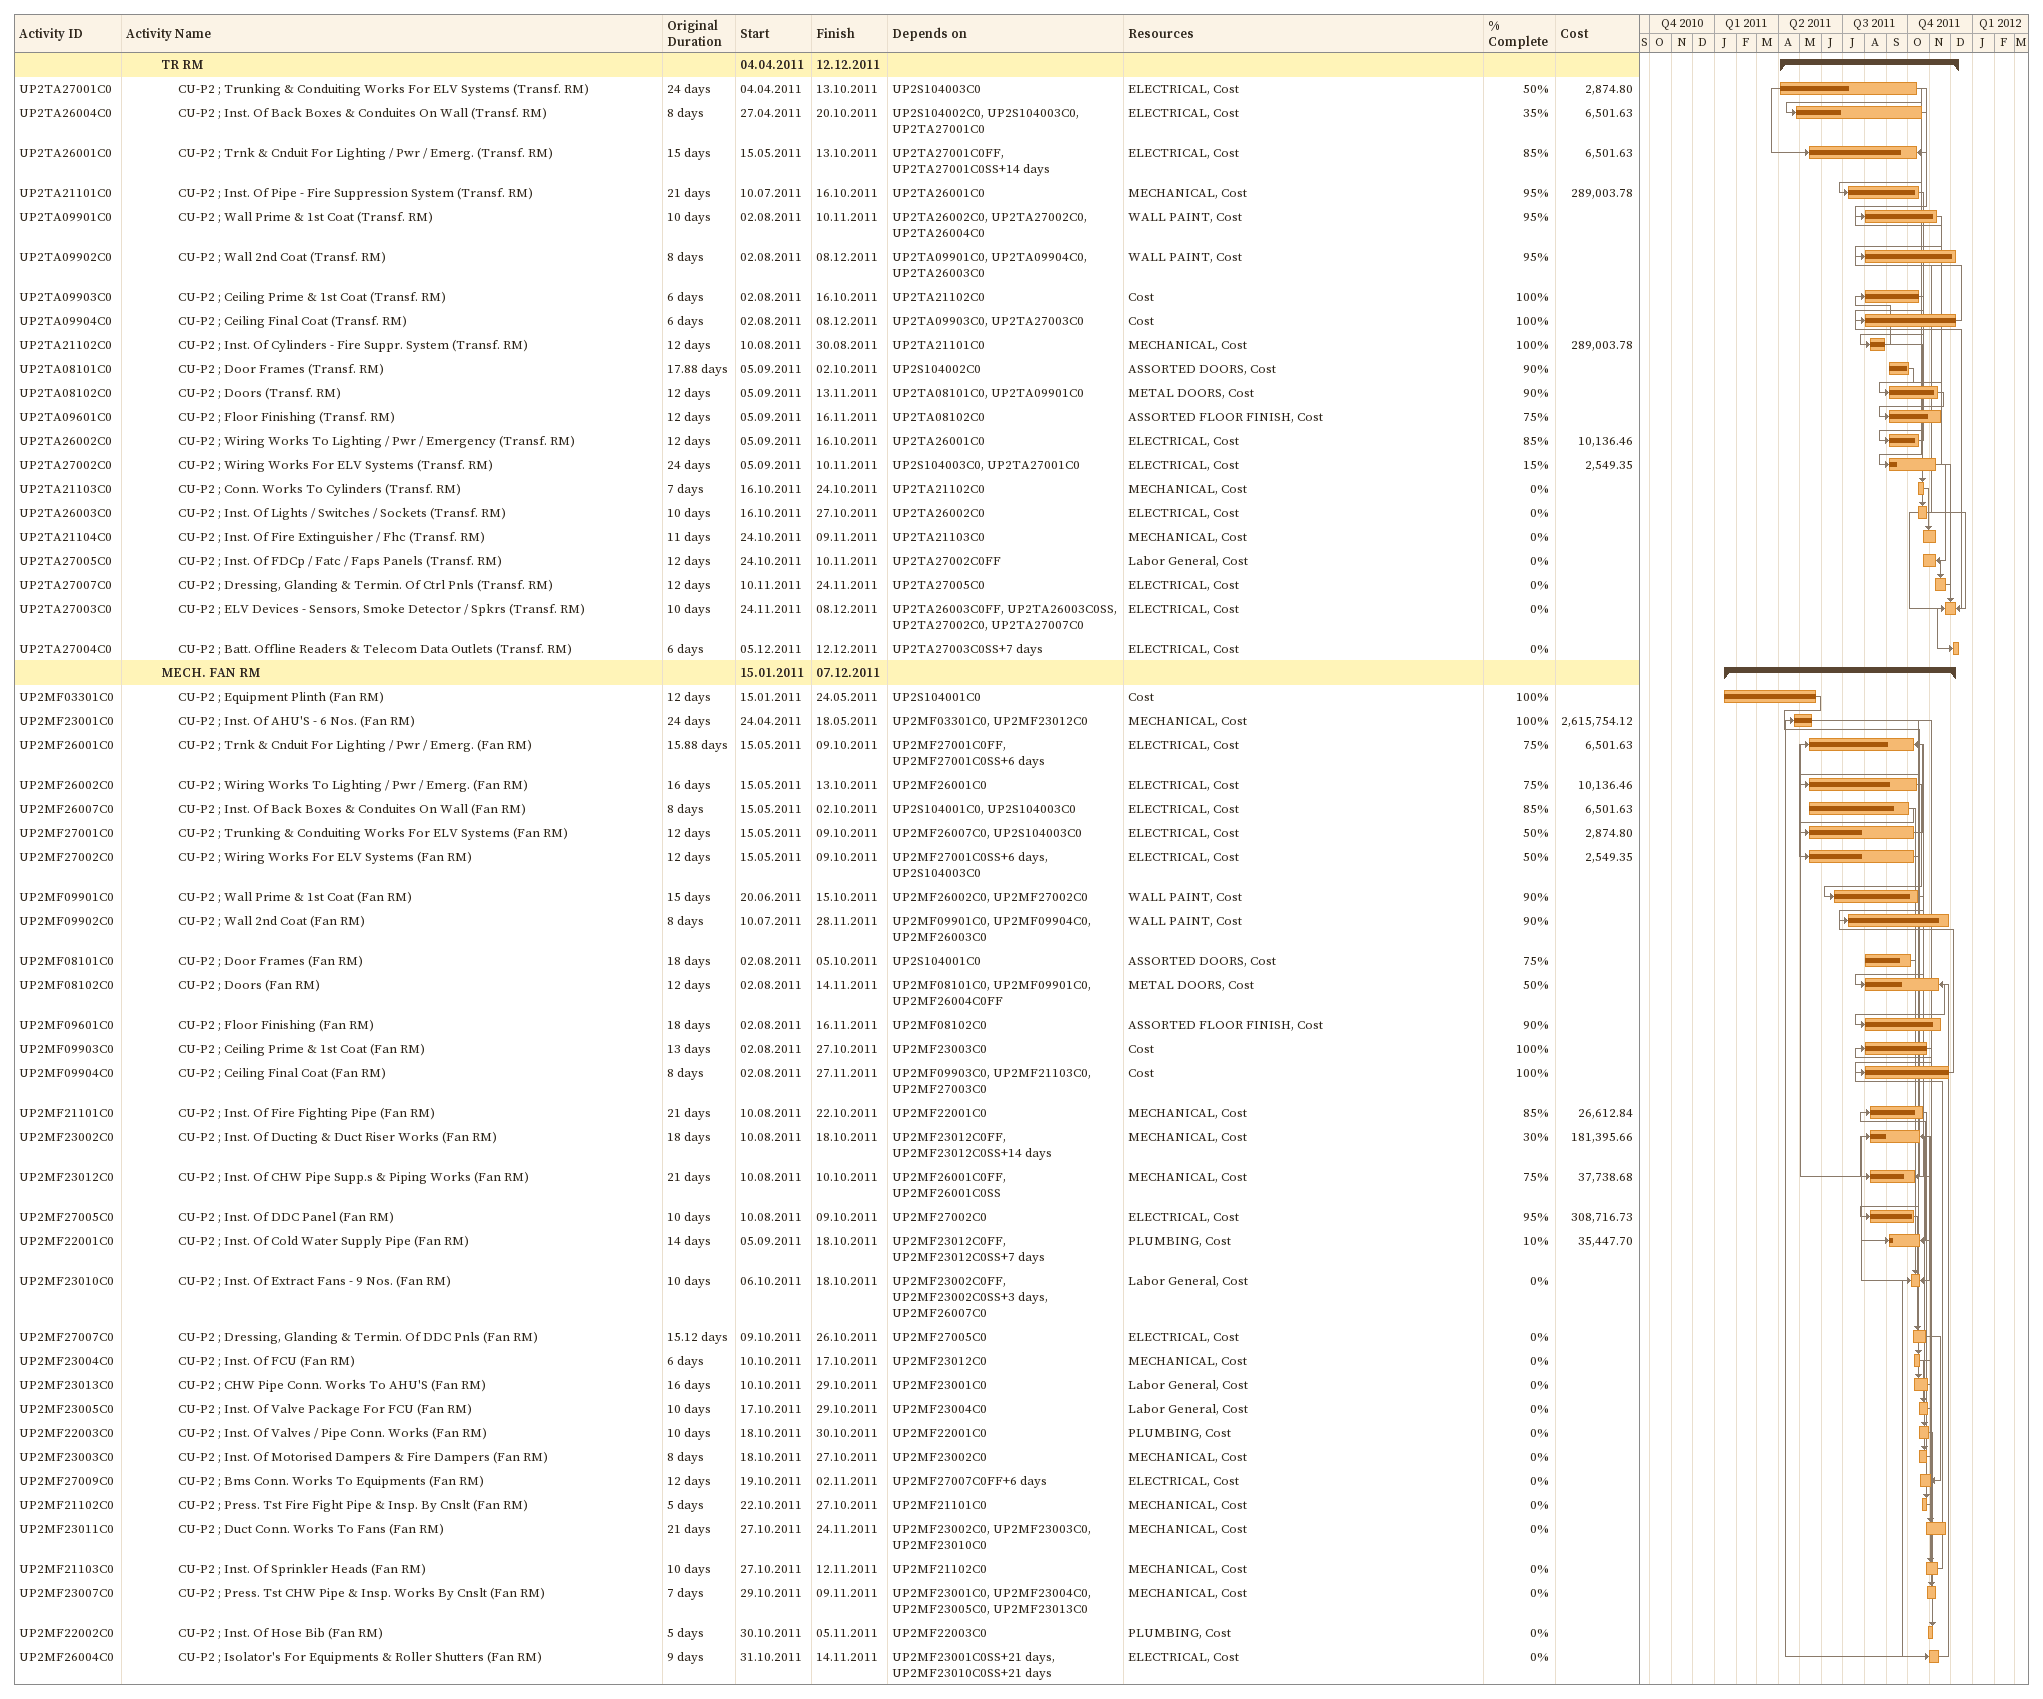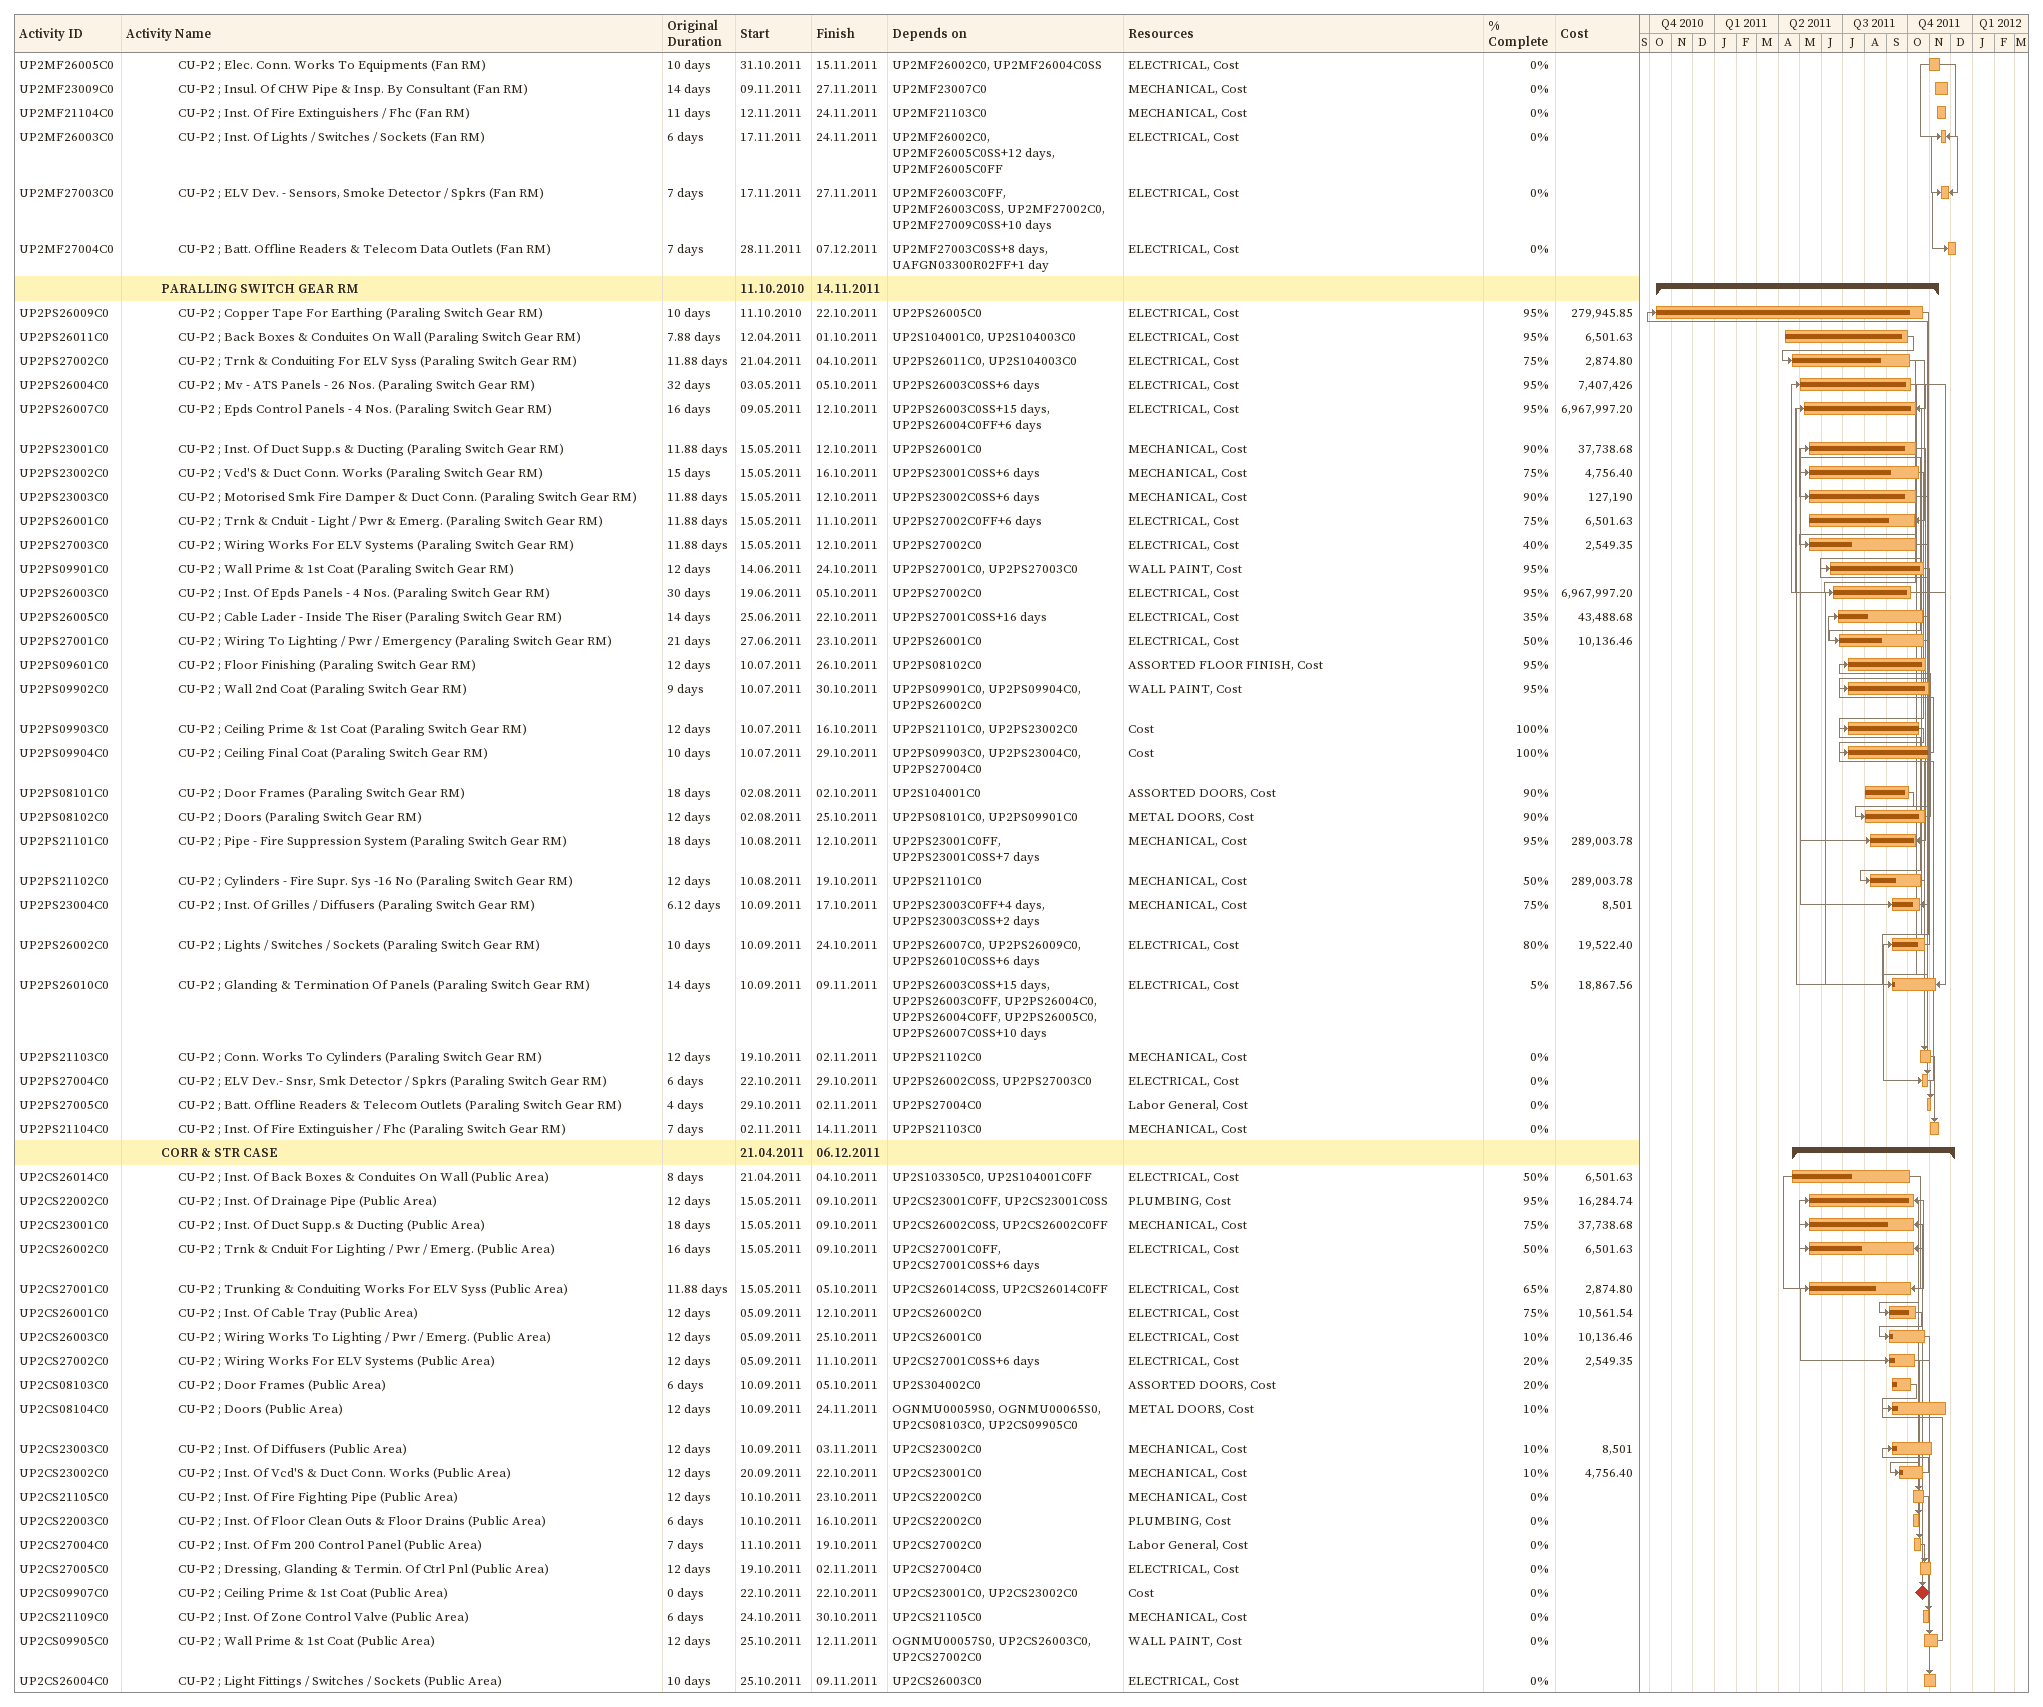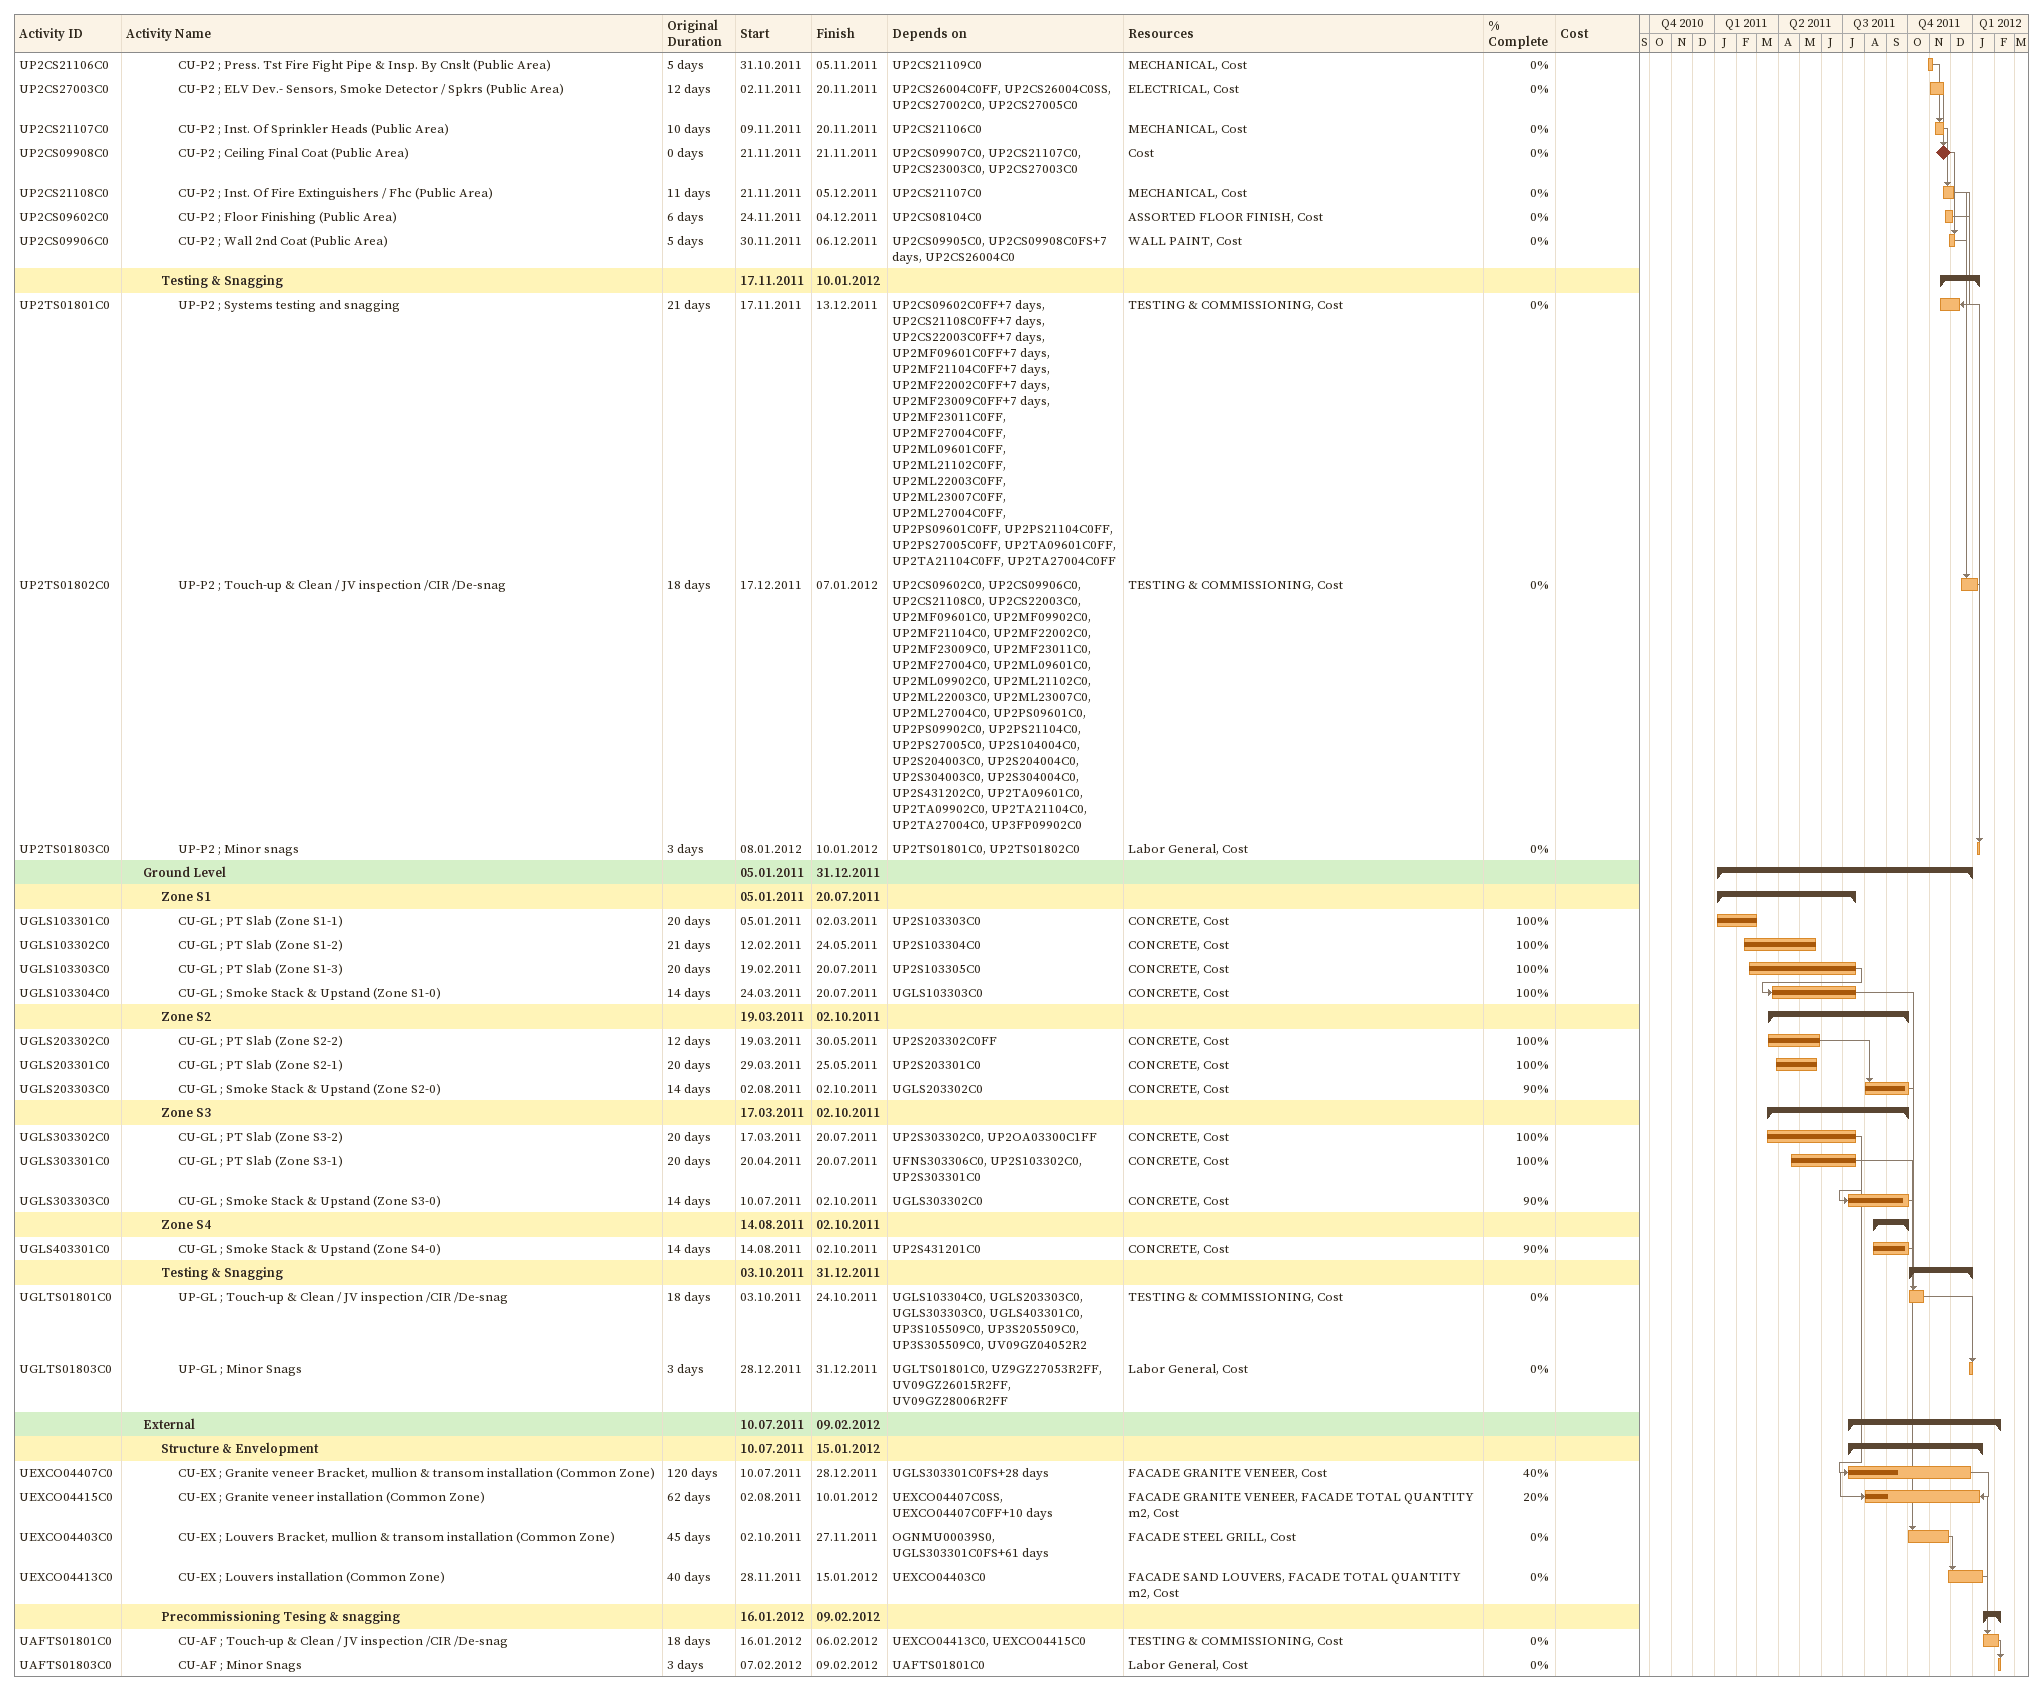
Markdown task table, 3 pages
| ID | Level | Task | Original duration | Start | Finish | Predecessors | Resources | % complete | Cost |
|---|---|---|---|---|---|---|---|---|---|
|  | 3 | **TR RM** |  | 2011-04-04 | 2011-12-12 |  |  |  |  |
| UP2TA27001C0 | 4 | CU-P2 ; Trunking & Conduiting Works For ELV Systems (Transf. RM) | 24d | 2011-04-04 | 2011-10-13 | UP2S104003C0 | ELECTRICAL, Cost | 50 | 2874.80 |
| UP2TA26004C0 | 4 | CU-P2 ; Inst. Of Back Boxes & Conduites On Wall (Transf. RM) | 8d | 2011-04-27 | 2011-10-20 | UP2S104002C0, UP2S104003C0, UP2TA27001C0 | ELECTRICAL, Cost | 35 | 6501.63 |
| UP2TA26001C0 | 4 | CU-P2 ; Trnk & Cnduit For Lighting / Pwr / Emerg. (Transf. RM) | 15d | 2011-05-15 | 2011-10-13 | UP2TA27001C0FF, UP2TA27001C0SS+14d | ELECTRICAL, Cost | 85 | 6501.63 |
| UP2TA21101C0 | 4 | CU-P2 ; Inst. Of Pipe - Fire Suppression System (Transf. RM) | 21d | 2011-07-10 | 2011-10-16 | UP2TA26001C0 | MECHANICAL, Cost | 95 | 289003.78 |
| UP2TA09901C0 | 4 | CU-P2 ; Wall Prime & 1st Coat (Transf. RM) | 10d | 2011-08-02 | 2011-11-10 | UP2TA26002C0, UP2TA27002C0, UP2TA26004C0 | WALL PAINT, Cost | 95 |  |
| UP2TA09902C0 | 4 | CU-P2 ; Wall 2nd Coat (Transf. RM) | 8d | 2011-08-02 | 2011-12-08 | UP2TA09901C0, UP2TA09904C0, UP2TA26003C0 | WALL PAINT, Cost | 95 |  |
| UP2TA09903C0 | 4 | CU-P2 ; Ceiling Prime & 1st Coat (Transf. RM) | 6d | 2011-08-02 | 2011-10-16 | UP2TA21102C0 | Cost | 100 |  |
| UP2TA09904C0 | 4 | CU-P2 ; Ceiling Final Coat (Transf. RM) | 6d | 2011-08-02 | 2011-12-08 | UP2TA09903C0, UP2TA27003C0 | Cost | 100 |  |
| UP2TA21102C0 | 4 | CU-P2 ; Inst. Of Cylinders - Fire Suppr. System (Transf. RM) | 12d | 2011-08-10 | 2011-08-30 | UP2TA21101C0 | MECHANICAL, Cost | 100 | 289003.78 |
| UP2TA08101C0 | 4 | CU-P2 ; Door Frames (Transf. RM) | 17.88d | 2011-09-05 | 2011-10-02 | UP2S104002C0 | ASSORTED DOORS, Cost | 90 |  |
| UP2TA08102C0 | 4 | CU-P2 ; Doors (Transf. RM) | 12d | 2011-09-05 | 2011-11-13 | UP2TA08101C0, UP2TA09901C0 | METAL DOORS, Cost | 90 |  |
| UP2TA09601C0 | 4 | CU-P2 ; Floor Finishing (Transf. RM) | 12d | 2011-09-05 | 2011-11-16 | UP2TA08102C0 | ASSORTED FLOOR FINISH, Cost | 75 |  |
| UP2TA26002C0 | 4 | CU-P2 ; Wiring Works To Lighting / Pwr / Emergency (Transf. RM) | 12d | 2011-09-05 | 2011-10-16 | UP2TA26001C0 | ELECTRICAL, Cost | 85 | 10136.46 |
| UP2TA27002C0 | 4 | CU-P2 ; Wiring Works For ELV Systems (Transf. RM) | 24d | 2011-09-05 | 2011-11-10 | UP2S104003C0, UP2TA27001C0 | ELECTRICAL, Cost | 15 | 2549.35 |
| UP2TA21103C0 | 4 | CU-P2 ; Conn. Works To Cylinders (Transf. RM) | 7d | 2011-10-16 | 2011-10-24 | UP2TA21102C0 | MECHANICAL, Cost | 0 |  |
| UP2TA26003C0 | 4 | CU-P2 ; Inst. Of Lights / Switches / Sockets (Transf. RM) | 10d | 2011-10-16 | 2011-10-27 | UP2TA26002C0 | ELECTRICAL, Cost | 0 |  |
| UP2TA21104C0 | 4 | CU-P2 ; Inst. Of Fire Extinguisher / Fhc (Transf. RM) | 11d | 2011-10-24 | 2011-11-09 | UP2TA21103C0 | MECHANICAL, Cost | 0 |  |
| UP2TA27005C0 | 4 | CU-P2 ; Inst. Of FDCp / Fatc / Faps Panels (Transf. RM) | 12d | 2011-10-24 | 2011-11-10 | UP2TA27002C0FF | Labor General, Cost | 0 |  |
| UP2TA27007C0 | 4 | CU-P2 ; Dressing, Glanding & Termin. Of Ctrl Pnls (Transf. RM) | 12d | 2011-11-10 | 2011-11-24 | UP2TA27005C0 | ELECTRICAL, Cost | 0 |  |
| UP2TA27003C0 | 4 | CU-P2 ; ELV Devices - Sensors, Smoke Detector / Spkrs (Transf. RM) | 10d | 2011-11-24 | 2011-12-08 | UP2TA26003C0FF, UP2TA26003C0SS, UP2TA27002C0, UP2TA27007C0 | ELECTRICAL, Cost | 0 |  |
| UP2TA27004C0 | 4 | CU-P2 ; Batt. Offline Readers & Telecom Data Outlets (Transf. RM) | 6d | 2011-12-05 | 2011-12-12 | UP2TA27003C0SS+7d | ELECTRICAL, Cost | 0 |  |
|  | 3 | **MECH. FAN RM** |  | 2011-01-15 | 2011-12-07 |  |  |  |  |
| UP2MF03301C0 | 4 | CU-P2 ; Equipment Plinth (Fan RM) | 12d | 2011-01-15 | 2011-05-24 | UP2S104001C0 | Cost | 100 |  |
| UP2MF23001C0 | 4 | CU-P2 ; Inst. Of AHU'S - 6 Nos. (Fan RM) | 24d | 2011-04-24 | 2011-05-18 | UP2MF03301C0, UP2MF23012C0 | MECHANICAL, Cost | 100 | 2615754.12 |
| UP2MF26001C0 | 4 | CU-P2 ; Trnk & Cnduit For Lighting / Pwr / Emerg. (Fan RM) | 15.88d | 2011-05-15 | 2011-10-09 | UP2MF27001C0FF, UP2MF27001C0SS+6d | ELECTRICAL, Cost | 75 | 6501.63 |
| UP2MF26002C0 | 4 | CU-P2 ; Wiring Works To Lighting / Pwr / Emerg. (Fan RM) | 16d | 2011-05-15 | 2011-10-13 | UP2MF26001C0 | ELECTRICAL, Cost | 75 | 10136.46 |
| UP2MF26007C0 | 4 | CU-P2 ; Inst. Of Back Boxes & Conduites On Wall (Fan RM) | 8d | 2011-05-15 | 2011-10-02 | UP2S104001C0, UP2S104003C0 | ELECTRICAL, Cost | 85 | 6501.63 |
| UP2MF27001C0 | 4 | CU-P2 ; Trunking & Conduiting Works For ELV Systems (Fan RM) | 12d | 2011-05-15 | 2011-10-09 | UP2MF26007C0, UP2S104003C0 | ELECTRICAL, Cost | 50 | 2874.80 |
| UP2MF27002C0 | 4 | CU-P2 ; Wiring Works For ELV Systems (Fan RM) | 12d | 2011-05-15 | 2011-10-09 | UP2MF27001C0SS+6d, UP2S104003C0 | ELECTRICAL, Cost | 50 | 2549.35 |
| UP2MF09901C0 | 4 | CU-P2 ; Wall Prime & 1st Coat (Fan RM) | 15d | 2011-06-20 | 2011-10-15 | UP2MF26002C0, UP2MF27002C0 | WALL PAINT, Cost | 90 |  |
| UP2MF09902C0 | 4 | CU-P2 ; Wall 2nd Coat (Fan RM) | 8d | 2011-07-10 | 2011-11-28 | UP2MF09901C0, UP2MF09904C0, UP2MF26003C0 | WALL PAINT, Cost | 90 |  |
| UP2MF08101C0 | 4 | CU-P2 ; Door Frames (Fan RM) | 18d | 2011-08-02 | 2011-10-05 | UP2S104001C0 | ASSORTED DOORS, Cost | 75 |  |
| UP2MF08102C0 | 4 | CU-P2 ; Doors (Fan RM) | 12d | 2011-08-02 | 2011-11-14 | UP2MF08101C0, UP2MF09901C0, UP2MF26004C0FF | METAL DOORS, Cost | 50 |  |
| UP2MF09601C0 | 4 | CU-P2 ; Floor Finishing (Fan RM) | 18d | 2011-08-02 | 2011-11-16 | UP2MF08102C0 | ASSORTED FLOOR FINISH, Cost | 90 |  |
| UP2MF09903C0 | 4 | CU-P2 ; Ceiling Prime & 1st Coat (Fan RM) | 13d | 2011-08-02 | 2011-10-27 | UP2MF23003C0 | Cost | 100 |  |
| UP2MF09904C0 | 4 | CU-P2 ; Ceiling Final Coat (Fan RM) | 8d | 2011-08-02 | 2011-11-27 | UP2MF09903C0, UP2MF21103C0, UP2MF27003C0 | Cost | 100 |  |
| UP2MF21101C0 | 4 | CU-P2 ; Inst. Of Fire Fighting Pipe (Fan RM) | 21d | 2011-08-10 | 2011-10-22 | UP2MF22001C0 | MECHANICAL, Cost | 85 | 26612.84 |
| UP2MF23002C0 | 4 | CU-P2 ; Inst. Of Ducting & Duct Riser Works (Fan RM) | 18d | 2011-08-10 | 2011-10-18 | UP2MF23012C0FF, UP2MF23012C0SS+14d | MECHANICAL, Cost | 30 | 181395.66 |
| UP2MF23012C0 | 4 | CU-P2 ; Inst. Of CHW Pipe Supp.s & Piping Works (Fan RM) | 21d | 2011-08-10 | 2011-10-10 | UP2MF26001C0FF, UP2MF26001C0SS | MECHANICAL, Cost | 75 | 37738.68 |
| UP2MF27005C0 | 4 | CU-P2 ; Inst. Of DDC Panel (Fan RM) | 10d | 2011-08-10 | 2011-10-09 | UP2MF27002C0 | ELECTRICAL, Cost | 95 | 308716.73 |
| UP2MF22001C0 | 4 | CU-P2 ; Inst. Of Cold Water Supply Pipe (Fan RM) | 14d | 2011-09-05 | 2011-10-18 | UP2MF23012C0FF, UP2MF23012C0SS+7d | PLUMBING, Cost | 10 | 35447.70 |
| UP2MF23010C0 | 4 | CU-P2 ; Inst. Of Extract Fans - 9 Nos. (Fan RM) | 10d | 2011-10-06 | 2011-10-18 | UP2MF23002C0FF, UP2MF23002C0SS+3d, UP2MF26007C0 | Labor General, Cost | 0 |  |
| UP2MF27007C0 | 4 | CU-P2 ; Dressing, Glanding & Termin. Of DDC Pnls (Fan RM) | 15.12d | 2011-10-09 | 2011-10-26 | UP2MF27005C0 | ELECTRICAL, Cost | 0 |  |
| UP2MF23004C0 | 4 | CU-P2 ; Inst. Of FCU (Fan RM) | 6d | 2011-10-10 | 2011-10-17 | UP2MF23012C0 | MECHANICAL, Cost | 0 |  |
| UP2MF23013C0 | 4 | CU-P2 ; CHW Pipe Conn. Works To AHU'S (Fan RM) | 16d | 2011-10-10 | 2011-10-29 | UP2MF23001C0 | Labor General, Cost | 0 |  |
| UP2MF23005C0 | 4 | CU-P2 ; Inst. Of Valve Package For FCU (Fan RM) | 10d | 2011-10-17 | 2011-10-29 | UP2MF23004C0 | Labor General, Cost | 0 |  |
| UP2MF22003C0 | 4 | CU-P2 ; Inst. Of Valves / Pipe Conn. Works (Fan RM) | 10d | 2011-10-18 | 2011-10-30 | UP2MF22001C0 | PLUMBING, Cost | 0 |  |
| UP2MF23003C0 | 4 | CU-P2 ; Inst. Of Motorised Dampers & Fire Dampers (Fan RM) | 8d | 2011-10-18 | 2011-10-27 | UP2MF23002C0 | MECHANICAL, Cost | 0 |  |
| UP2MF27009C0 | 4 | CU-P2 ; Bms Conn. Works To Equipments (Fan RM) | 12d | 2011-10-19 | 2011-11-02 | UP2MF27007C0FF+6d | ELECTRICAL, Cost | 0 |  |
| UP2MF21102C0 | 4 | CU-P2 ; Press. Tst Fire Fight Pipe & Insp. By Cnslt (Fan RM) | 5d | 2011-10-22 | 2011-10-27 | UP2MF21101C0 | MECHANICAL, Cost | 0 |  |
| UP2MF23011C0 | 4 | CU-P2 ; Duct Conn. Works To Fans (Fan RM) | 21d | 2011-10-27 | 2011-11-24 | UP2MF23002C0, UP2MF23003C0, UP2MF23010C0 | MECHANICAL, Cost | 0 |  |
| UP2MF21103C0 | 4 | CU-P2 ; Inst. Of Sprinkler Heads (Fan RM) | 10d | 2011-10-27 | 2011-11-12 | UP2MF21102C0 | MECHANICAL, Cost | 0 |  |
| UP2MF23007C0 | 4 | CU-P2 ; Press. Tst CHW Pipe & Insp. Works By Cnslt (Fan RM) | 7d | 2011-10-29 | 2011-11-09 | UP2MF23001C0, UP2MF23004C0, UP2MF23005C0, UP2MF23013C0 | MECHANICAL, Cost | 0 |  |
| UP2MF22002C0 | 4 | CU-P2 ; Inst. Of Hose Bib (Fan RM) | 5d | 2011-10-30 | 2011-11-05 | UP2MF22003C0 | PLUMBING, Cost | 0 |  |
| UP2MF26004C0 | 4 | CU-P2 ; Isolator's For Equipments & Roller Shutters (Fan RM) | 9d | 2011-10-31 | 2011-11-14 | UP2MF23001C0SS+21d, UP2MF23010C0SS+21d | ELECTRICAL, Cost | 0 |  |
| UP2MF26005C0 | 4 | CU-P2 ; Elec. Conn. Works To Equipments (Fan RM) | 10d | 2011-10-31 | 2011-11-15 | UP2MF26002C0, UP2MF26004C0SS | ELECTRICAL, Cost | 0 |  |
| UP2MF23009C0 | 4 | CU-P2 ; Insul. Of CHW Pipe & Insp. By Consultant (Fan RM) | 14d | 2011-11-09 | 2011-11-27 | UP2MF23007C0 | MECHANICAL, Cost | 0 |  |
| UP2MF21104C0 | 4 | CU-P2 ; Inst. Of Fire Extinguishers / Fhc (Fan RM) | 11d | 2011-11-12 | 2011-11-24 | UP2MF21103C0 | MECHANICAL, Cost | 0 |  |
| UP2MF26003C0 | 4 | CU-P2 ; Inst. Of Lights / Switches / Sockets (Fan RM) | 6d | 2011-11-17 | 2011-11-24 | UP2MF26002C0, UP2MF26005C0SS+12d, UP2MF26005C0FF | ELECTRICAL, Cost | 0 |  |
| UP2MF27003C0 | 4 | CU-P2 ; ELV Dev. - Sensors, Smoke Detector / Spkrs (Fan RM) | 7d | 2011-11-17 | 2011-11-27 | UP2MF26003C0FF, UP2MF26003C0SS, UP2MF27002C0, UP2MF27009C0SS+10d | ELECTRICAL, Cost | 0 |  |
| UP2MF27004C0 | 4 | CU-P2 ; Batt. Offline Readers & Telecom Data Outlets (Fan RM) | 7d | 2011-11-28 | 2011-12-07 | UP2MF27003C0SS+8d, UAFGN03300R02FF+1d | ELECTRICAL, Cost | 0 |  |
|  | 3 | **PARALLING SWITCH GEAR RM** |  | 2010-10-11 | 2011-11-14 |  |  |  |  |
| UP2PS26009C0 | 4 | CU-P2 ; Copper Tape For Earthing (Paraling Switch Gear RM) | 10d | 2010-10-11 | 2011-10-22 | UP2PS26005C0 | ELECTRICAL, Cost | 95 | 279945.85 |
| UP2PS26011C0 | 4 | CU-P2 ; Back Boxes & Conduites On Wall (Paraling Switch Gear RM) | 7.88d | 2011-04-12 | 2011-10-01 | UP2S104001C0, UP2S104003C0 | ELECTRICAL, Cost | 95 | 6501.63 |
| UP2PS27002C0 | 4 | CU-P2 ; Trnk & Conduiting For ELV Syss (Paraling Switch Gear RM) | 11.88d | 2011-04-21 | 2011-10-04 | UP2PS26011C0, UP2S104003C0 | ELECTRICAL, Cost | 75 | 2874.80 |
| UP2PS26004C0 | 4 | CU-P2 ; Mv - ATS Panels - 26 Nos. (Paraling Switch Gear RM) | 32d | 2011-05-03 | 2011-10-05 | UP2PS26003C0SS+6d | ELECTRICAL, Cost | 95 | 7407426 |
| UP2PS26007C0 | 4 | CU-P2 ; Epds Control Panels - 4 Nos. (Paraling Switch Gear RM) | 16d | 2011-05-09 | 2011-10-12 | UP2PS26003C0SS+15d, UP2PS26004C0FF+6d | ELECTRICAL, Cost | 95 | 6967997.20 |
| UP2PS23001C0 | 4 | CU-P2 ; Inst. Of Duct Supp.s & Ducting (Paraling Switch Gear RM) | 11.88d | 2011-05-15 | 2011-10-12 | UP2PS26001C0 | MECHANICAL, Cost | 90 | 37738.68 |
| UP2PS23002C0 | 4 | CU-P2 ; Vcd'S & Duct Conn. Works (Paraling Switch Gear RM) | 15d | 2011-05-15 | 2011-10-16 | UP2PS23001C0SS+6d | MECHANICAL, Cost | 75 | 4756.40 |
| UP2PS23003C0 | 4 | CU-P2 ; Motorised Smk Fire Damper & Duct Conn. (Paraling Switch Gear RM) | 11.88d | 2011-05-15 | 2011-10-12 | UP2PS23002C0SS+6d | MECHANICAL, Cost | 90 | 127190 |
| UP2PS26001C0 | 4 | CU-P2 ; Trnk & Cnduit - Light / Pwr & Emerg. (Paraling Switch Gear RM) | 11.88d | 2011-05-15 | 2011-10-11 | UP2PS27002C0FF+6d | ELECTRICAL, Cost | 75 | 6501.63 |
| UP2PS27003C0 | 4 | CU-P2 ; Wiring Works For ELV Systems (Paraling Switch Gear RM) | 11.88d | 2011-05-15 | 2011-10-12 | UP2PS27002C0 | ELECTRICAL, Cost | 40 | 2549.35 |
| UP2PS09901C0 | 4 | CU-P2 ; Wall Prime & 1st Coat (Paraling Switch Gear RM) | 12d | 2011-06-14 | 2011-10-24 | UP2PS27001C0, UP2PS27003C0 | WALL PAINT, Cost | 95 |  |
| UP2PS26003C0 | 4 | CU-P2 ; Inst. Of Epds Panels - 4 Nos. (Paraling Switch Gear RM) | 30d | 2011-06-19 | 2011-10-05 | UP2PS27002C0 | ELECTRICAL, Cost | 95 | 6967997.20 |
| UP2PS26005C0 | 4 | CU-P2 ; Cable Lader - Inside The Riser (Paraling Switch Gear RM) | 14d | 2011-06-25 | 2011-10-22 | UP2PS27001C0SS+16d | ELECTRICAL, Cost | 35 | 43488.68 |
| UP2PS27001C0 | 4 | CU-P2 ; Wiring To Lighting / Pwr / Emergency (Paraling Switch Gear RM) | 21d | 2011-06-27 | 2011-10-23 | UP2PS26001C0 | ELECTRICAL, Cost | 50 | 10136.46 |
| UP2PS09601C0 | 4 | CU-P2 ; Floor Finishing (Paraling Switch Gear RM) | 12d | 2011-07-10 | 2011-10-26 | UP2PS08102C0 | ASSORTED FLOOR FINISH, Cost | 95 |  |
| UP2PS09902C0 | 4 | CU-P2 ; Wall 2nd Coat (Paraling Switch Gear RM) | 9d | 2011-07-10 | 2011-10-30 | UP2PS09901C0, UP2PS09904C0, UP2PS26002C0 | WALL PAINT, Cost | 95 |  |
| UP2PS09903C0 | 4 | CU-P2 ; Ceiling Prime & 1st Coat (Paraling Switch Gear RM) | 12d | 2011-07-10 | 2011-10-16 | UP2PS21101C0, UP2PS23002C0 | Cost | 100 |  |
| UP2PS09904C0 | 4 | CU-P2 ; Ceiling Final Coat (Paraling Switch Gear RM) | 10d | 2011-07-10 | 2011-10-29 | UP2PS09903C0, UP2PS23004C0, UP2PS27004C0 | Cost | 100 |  |
| UP2PS08101C0 | 4 | CU-P2 ; Door Frames (Paraling Switch Gear RM) | 18d | 2011-08-02 | 2011-10-02 | UP2S104001C0 | ASSORTED DOORS, Cost | 90 |  |
| UP2PS08102C0 | 4 | CU-P2 ; Doors (Paraling Switch Gear RM) | 12d | 2011-08-02 | 2011-10-25 | UP2PS08101C0, UP2PS09901C0 | METAL DOORS, Cost | 90 |  |
| UP2PS21101C0 | 4 | CU-P2 ; Pipe - Fire Suppression System (Paraling Switch Gear RM) | 18d | 2011-08-10 | 2011-10-12 | UP2PS23001C0FF, UP2PS23001C0SS+7d | MECHANICAL, Cost | 95 | 289003.78 |
| UP2PS21102C0 | 4 | CU-P2 ; Cylinders - Fire Supr. Sys -16 No (Paraling Switch Gear RM) | 12d | 2011-08-10 | 2011-10-19 | UP2PS21101C0 | MECHANICAL, Cost | 50 | 289003.78 |
| UP2PS23004C0 | 4 | CU-P2 ; Inst. Of Grilles / Diffusers (Paraling Switch Gear RM) | 6.12d | 2011-09-10 | 2011-10-17 | UP2PS23003C0FF+4d, UP2PS23003C0SS+2d | MECHANICAL, Cost | 75 | 8501 |
| UP2PS26002C0 | 4 | CU-P2 ; Lights / Switches / Sockets (Paraling Switch Gear RM) | 10d | 2011-09-10 | 2011-10-24 | UP2PS26007C0, UP2PS26009C0, UP2PS26010C0SS+6d | ELECTRICAL, Cost | 80 | 19522.40 |
| UP2PS26010C0 | 4 | CU-P2 ; Glanding & Termination Of Panels (Paraling Switch Gear RM) | 14d | 2011-09-10 | 2011-11-09 | UP2PS26003C0SS+15d, UP2PS26003C0FF, UP2PS26004C0, UP2PS26004C0FF, UP2PS26005C0, UP2PS26007C0SS+10d | ELECTRICAL, Cost | 5 | 18867.56 |
| UP2PS21103C0 | 4 | CU-P2 ; Conn. Works To Cylinders (Paraling Switch Gear RM) | 12d | 2011-10-19 | 2011-11-02 | UP2PS21102C0 | MECHANICAL, Cost | 0 |  |
| UP2PS27004C0 | 4 | CU-P2 ; ELV Dev.- Snsr, Smk Detector / Spkrs (Paraling Switch Gear RM) | 6d | 2011-10-22 | 2011-10-29 | UP2PS26002C0SS, UP2PS27003C0 | ELECTRICAL, Cost | 0 |  |
| UP2PS27005C0 | 4 | CU-P2 ; Batt. Offline Readers & Telecom Outlets (Paraling Switch Gear RM) | 4d | 2011-10-29 | 2011-11-02 | UP2PS27004C0 | Labor General, Cost | 0 |  |
| UP2PS21104C0 | 4 | CU-P2 ; Inst. Of Fire Extinguisher / Fhc (Paraling Switch Gear RM) | 7d | 2011-11-02 | 2011-11-14 | UP2PS21103C0 | MECHANICAL, Cost | 0 |  |
|  | 3 | **CORR & STR CASE** |  | 2011-04-21 | 2011-12-06 |  |  |  |  |
| UP2CS26014C0 | 4 | CU-P2 ; Inst. Of Back Boxes & Conduites On Wall (Public Area) | 8d | 2011-04-21 | 2011-10-04 | UP2S103305C0, UP2S104001C0FF | ELECTRICAL, Cost | 50 | 6501.63 |
| UP2CS22002C0 | 4 | CU-P2 ; Inst. Of Drainage Pipe (Public Area) | 12d | 2011-05-15 | 2011-10-09 | UP2CS23001C0FF, UP2CS23001C0SS | PLUMBING, Cost | 95 | 16284.74 |
| UP2CS23001C0 | 4 | CU-P2 ; Inst. Of Duct Supp.s & Ducting (Public Area) | 18d | 2011-05-15 | 2011-10-09 | UP2CS26002C0SS, UP2CS26002C0FF | MECHANICAL, Cost | 75 | 37738.68 |
| UP2CS26002C0 | 4 | CU-P2 ; Trnk & Cnduit For Lighting / Pwr / Emerg. (Public Area) | 16d | 2011-05-15 | 2011-10-09 | UP2CS27001C0FF, UP2CS27001C0SS+6d | ELECTRICAL, Cost | 50 | 6501.63 |
| UP2CS27001C0 | 4 | CU-P2 ; Trunking & Conduiting Works For ELV Syss (Public Area) | 11.88d | 2011-05-15 | 2011-10-05 | UP2CS26014C0SS, UP2CS26014C0FF | ELECTRICAL, Cost | 65 | 2874.80 |
| UP2CS26001C0 | 4 | CU-P2 ; Inst. Of Cable Tray (Public Area) | 12d | 2011-09-05 | 2011-10-12 | UP2CS26002C0 | ELECTRICAL, Cost | 75 | 10561.54 |
| UP2CS26003C0 | 4 | CU-P2 ; Wiring Works To Lighting / Pwr / Emerg. (Public Area) | 12d | 2011-09-05 | 2011-10-25 | UP2CS26001C0 | ELECTRICAL, Cost | 10 | 10136.46 |
| UP2CS27002C0 | 4 | CU-P2 ; Wiring Works For ELV Systems (Public Area) | 12d | 2011-09-05 | 2011-10-11 | UP2CS27001C0SS+6d | ELECTRICAL, Cost | 20 | 2549.35 |
| UP2CS08103C0 | 4 | CU-P2 ; Door Frames (Public Area) | 6d | 2011-09-10 | 2011-10-05 | UP2S304002C0 | ASSORTED DOORS, Cost | 20 |  |
| UP2CS08104C0 | 4 | CU-P2 ; Doors (Public Area) | 12d | 2011-09-10 | 2011-11-24 | OGNMU00059S0, OGNMU00065S0, UP2CS08103C0, UP2CS09905C0 | METAL DOORS, Cost | 10 |  |
| UP2CS23003C0 | 4 | CU-P2 ; Inst. Of Diffusers (Public Area) | 12d | 2011-09-10 | 2011-11-03 | UP2CS23002C0 | MECHANICAL, Cost | 10 | 8501 |
| UP2CS23002C0 | 4 | CU-P2 ; Inst. Of Vcd'S & Duct Conn. Works (Public Area) | 12d | 2011-09-20 | 2011-10-22 | UP2CS23001C0 | MECHANICAL, Cost | 10 | 4756.40 |
| UP2CS21105C0 | 4 | CU-P2 ; Inst. Of Fire Fighting Pipe (Public Area) | 12d | 2011-10-10 | 2011-10-23 | UP2CS22002C0 | MECHANICAL, Cost | 0 |  |
| UP2CS22003C0 | 4 | CU-P2 ; Inst. Of Floor Clean Outs & Floor Drains (Public Area) | 6d | 2011-10-10 | 2011-10-16 | UP2CS22002C0 | PLUMBING, Cost | 0 |  |
| UP2CS27004C0 | 4 | CU-P2 ; Inst. Of Fm 200 Control Panel (Public Area) | 7d | 2011-10-11 | 2011-10-19 | UP2CS27002C0 | Labor General, Cost | 0 |  |
| UP2CS27005C0 | 4 | CU-P2 ; Dressing, Glanding & Termin. Of Ctrl Pnl (Public Area) | 12d | 2011-10-19 | 2011-11-02 | UP2CS27004C0 | ELECTRICAL, Cost | 0 |  |
| UP2CS09907C0 | 4 | CU-P2 ; Ceiling Prime & 1st Coat (Public Area) | 0d | 2011-10-22 | 2011-10-22 | UP2CS23001C0, UP2CS23002C0 | Cost | 0 |  |
| UP2CS21109C0 | 4 | CU-P2 ; Inst. Of Zone Control Valve (Public Area) | 6d | 2011-10-24 | 2011-10-30 | UP2CS21105C0 | MECHANICAL, Cost | 0 |  |
| UP2CS09905C0 | 4 | CU-P2 ; Wall Prime & 1st Coat (Public Area) | 12d | 2011-10-25 | 2011-11-12 | OGNMU00057S0, UP2CS26003C0, UP2CS27002C0 | WALL PAINT, Cost | 0 |  |
| UP2CS26004C0 | 4 | CU-P2 ; Light Fittings / Switches / Sockets (Public Area) | 10d | 2011-10-25 | 2011-11-09 | UP2CS26003C0 | ELECTRICAL, Cost | 0 |  |
| UP2CS21106C0 | 4 | CU-P2 ; Press. Tst Fire Fight Pipe & Insp. By Cnslt (Public Area) | 5d | 2011-10-31 | 2011-11-05 | UP2CS21109C0 | MECHANICAL, Cost | 0 |  |
| UP2CS27003C0 | 4 | CU-P2 ; ELV Dev.- Sensors, Smoke Detector / Spkrs (Public Area) | 12d | 2011-11-02 | 2011-11-20 | UP2CS26004C0FF, UP2CS26004C0SS, UP2CS27002C0, UP2CS27005C0 | ELECTRICAL, Cost | 0 |  |
| UP2CS21107C0 | 4 | CU-P2 ; Inst. Of Sprinkler Heads (Public Area) | 10d | 2011-11-09 | 2011-11-20 | UP2CS21106C0 | MECHANICAL, Cost | 0 |  |
| UP2CS09908C0 | 4 | CU-P2 ; Ceiling Final Coat (Public Area) | 0d | 2011-11-21 | 2011-11-21 | UP2CS09907C0, UP2CS21107C0, UP2CS23003C0, UP2CS27003C0 | Cost | 0 |  |
| UP2CS21108C0 | 4 | CU-P2 ; Inst. Of Fire Extinguishers / Fhc (Public Area) | 11d | 2011-11-21 | 2011-12-05 | UP2CS21107C0 | MECHANICAL, Cost | 0 |  |
| UP2CS09602C0 | 4 | CU-P2 ; Floor Finishing (Public Area) | 6d | 2011-11-24 | 2011-12-04 | UP2CS08104C0 | ASSORTED FLOOR FINISH, Cost | 0 |  |
| UP2CS09906C0 | 4 | CU-P2 ; Wall 2nd Coat (Public Area) | 5d | 2011-11-30 | 2011-12-06 | UP2CS09905C0, UP2CS09908C0FS+7d, UP2CS26004C0 | WALL PAINT, Cost | 0 |  |
|  | 3 | **Testing & Snagging** |  | 2011-11-17 | 2012-01-10 |  |  |  |  |
| UP2TS01801C0 | 4 | UP-P2 ; Systems testing and snagging | 21d | 2011-11-17 | 2011-12-13 | UP2CS09602C0FF+7d, UP2CS21108C0FF+7d, UP2CS22003C0FF+7d, UP2MF09601C0FF+7d, UP2MF21104C0FF+7d, UP2MF22002C0FF+7d, UP2MF23009C0FF+7d, UP2MF23011C0FF, UP2MF27004C0FF, UP2ML09601C0FF, UP2ML21102C0FF, UP2ML22003C0FF, UP2ML23007C0FF, UP2ML27004C0FF, UP2PS09601C0FF, UP2PS21104C0FF, UP2PS27005C0FF, UP2TA09601C0FF, UP2TA21104C0FF, UP2TA27004C0FF | TESTING & COMMISSIONING, Cost | 0 |  |
| UP2TS01802C0 | 4 | UP-P2 ; Touch-up & Clean / JV inspection /CIR /De-snag | 18d | 2011-12-17 | 2012-01-07 | UP2CS09602C0, UP2CS09906C0, UP2CS21108C0, UP2CS22003C0, UP2MF09601C0, UP2MF09902C0, UP2MF21104C0, UP2MF22002C0, UP2MF23009C0, UP2MF23011C0, UP2MF27004C0, UP2ML09601C0, UP2ML09902C0, UP2ML21102C0, UP2ML22003C0, UP2ML23007C0, UP2ML27004C0, UP2PS09601C0, UP2PS09902C0, UP2PS21104C0, UP2PS27005C0, UP2S104004C0, UP2S204003C0, UP2S204004C0, UP2S304003C0, UP2S304004C0, UP2S431202C0, UP2TA09601C0, UP2TA09902C0, UP2TA21104C0, UP2TA27004C0, UP3FP09902C0 | TESTING & COMMISSIONING, Cost | 0 |  |
| UP2TS01803C0 | 4 | UP-P2 ; Minor snags | 3d | 2012-01-08 | 2012-01-10 | UP2TS01801C0, UP2TS01802C0 | Labor General, Cost | 0 |  |
|  | 2 | **Ground Level** |  | 2011-01-05 | 2011-12-31 |  |  |  |  |
|  | 3 | **Zone S1** |  | 2011-01-05 | 2011-07-20 |  |  |  |  |
| UGLS103301C0 | 4 | CU-GL ; PT Slab (Zone S1-1) | 20d | 2011-01-05 | 2011-03-02 | UP2S103303C0 | CONCRETE, Cost | 100 |  |
| UGLS103302C0 | 4 | CU-GL ; PT Slab (Zone S1-2) | 21d | 2011-02-12 | 2011-05-24 | UP2S103304C0 | CONCRETE, Cost | 100 |  |
| UGLS103303C0 | 4 | CU-GL ; PT Slab (Zone S1-3) | 20d | 2011-02-19 | 2011-07-20 | UP2S103305C0 | CONCRETE, Cost | 100 |  |
| UGLS103304C0 | 4 | CU-GL ; Smoke Stack & Upstand (Zone S1-0) | 14d | 2011-03-24 | 2011-07-20 | UGLS103303C0 | CONCRETE, Cost | 100 |  |
|  | 3 | **Zone S2** |  | 2011-03-19 | 2011-10-02 |  |  |  |  |
| UGLS203302C0 | 4 | CU-GL ; PT Slab (Zone S2-2) | 12d | 2011-03-19 | 2011-05-30 | UP2S203302C0FF | CONCRETE, Cost | 100 |  |
| UGLS203301C0 | 4 | CU-GL ; PT Slab (Zone S2-1) | 20d | 2011-03-29 | 2011-05-25 | UP2S203301C0 | CONCRETE, Cost | 100 |  |
| UGLS203303C0 | 4 | CU-GL ; Smoke Stack & Upstand (Zone S2-0) | 14d | 2011-08-02 | 2011-10-02 | UGLS203302C0 | CONCRETE, Cost | 90 |  |
|  | 3 | **Zone S3** |  | 2011-03-17 | 2011-10-02 |  |  |  |  |
| UGLS303302C0 | 4 | CU-GL ; PT Slab (Zone S3-2) | 20d | 2011-03-17 | 2011-07-20 | UP2S303302C0, UP2OA03300C1FF | CONCRETE, Cost | 100 |  |
| UGLS303301C0 | 4 | CU-GL ; PT Slab (Zone S3-1) | 20d | 2011-04-20 | 2011-07-20 | UFNS303306C0, UP2S103302C0, UP2S303301C0 | CONCRETE, Cost | 100 |  |
| UGLS303303C0 | 4 | CU-GL ; Smoke Stack & Upstand (Zone S3-0) | 14d | 2011-07-10 | 2011-10-02 | UGLS303302C0 | CONCRETE, Cost | 90 |  |
|  | 3 | **Zone S4** |  | 2011-08-14 | 2011-10-02 |  |  |  |  |
| UGLS403301C0 | 4 | CU-GL ; Smoke Stack & Upstand (Zone S4-0) | 14d | 2011-08-14 | 2011-10-02 | UP2S431201C0 | CONCRETE, Cost | 90 |  |
|  | 3 | **Testing & Snagging** |  | 2011-10-03 | 2011-12-31 |  |  |  |  |
| UGLTS01801C0 | 4 | UP-GL ; Touch-up & Clean / JV inspection /CIR /De-snag | 18d | 2011-10-03 | 2011-10-24 | UGLS103304C0, UGLS203303C0, UGLS303303C0, UGLS403301C0, UP3S105509C0, UP3S205509C0, UP3S305509C0, UV09GZ04052R2 | TESTING & COMMISSIONING, Cost | 0 |  |
| UGLTS01803C0 | 4 | UP-GL ; Minor Snags | 3d | 2011-12-28 | 2011-12-31 | UGLTS01801C0, UZ9GZ27053R2FF, UV09GZ26015R2FF, UV09GZ28006R2FF | Labor General, Cost | 0 |  |
|  | 2 | **External** |  | 2011-07-10 | 2012-02-09 |  |  |  |  |
|  | 3 | **Structure & Envelopment** |  | 2011-07-10 | 2012-01-15 |  |  |  |  |
| UEXCO04407C0 | 4 | CU-EX ; Granite veneer Bracket, mullion & transom installation (Common Zone) | 120d | 2011-07-10 | 2011-12-28 | UGLS303301C0FS+28d | FACADE GRANITE VENEER, Cost | 40 |  |
| UEXCO04415C0 | 4 | CU-EX ; Granite veneer installation (Common Zone) | 62d | 2011-08-02 | 2012-01-10 | UEXCO04407C0SS, UEXCO04407C0FF+10d | FACADE GRANITE VENEER, FACADE TOTAL QUANTITY m2, Cost | 20 |  |
| UEXCO04403C0 | 4 | CU-EX ; Louvers Bracket, mullion & transom installation (Common Zone) | 45d | 2011-10-02 | 2011-11-27 | OGNMU00039S0, UGLS303301C0FS+61d | FACADE STEEL GRILL, Cost | 0 |  |
| UEXCO04413C0 | 4 | CU-EX ; Louvers installation (Common Zone) | 40d | 2011-11-28 | 2012-01-15 | UEXCO04403C0 | FACADE SAND LOUVERS, FACADE TOTAL QUANTITY m2, Cost | 0 |  |
|  | 3 | **Precommissioning Tesing & snagging** |  | 2012-01-16 | 2012-02-09 |  |  |  |  |
| UAFTS01801C0 | 4 | CU-AF ; Touch-up & Clean / JV inspection /CIR /De-snag | 18d | 2012-01-16 | 2012-02-06 | UEXCO04413C0, UEXCO04415C0 | TESTING & COMMISSIONING, Cost | 0 |  |
| UAFTS01803C0 | 4 | CU-AF ; Minor Snags | 3d | 2012-02-07 | 2012-02-09 | UAFTS01801C0 | Labor General, Cost | 0 |  |
